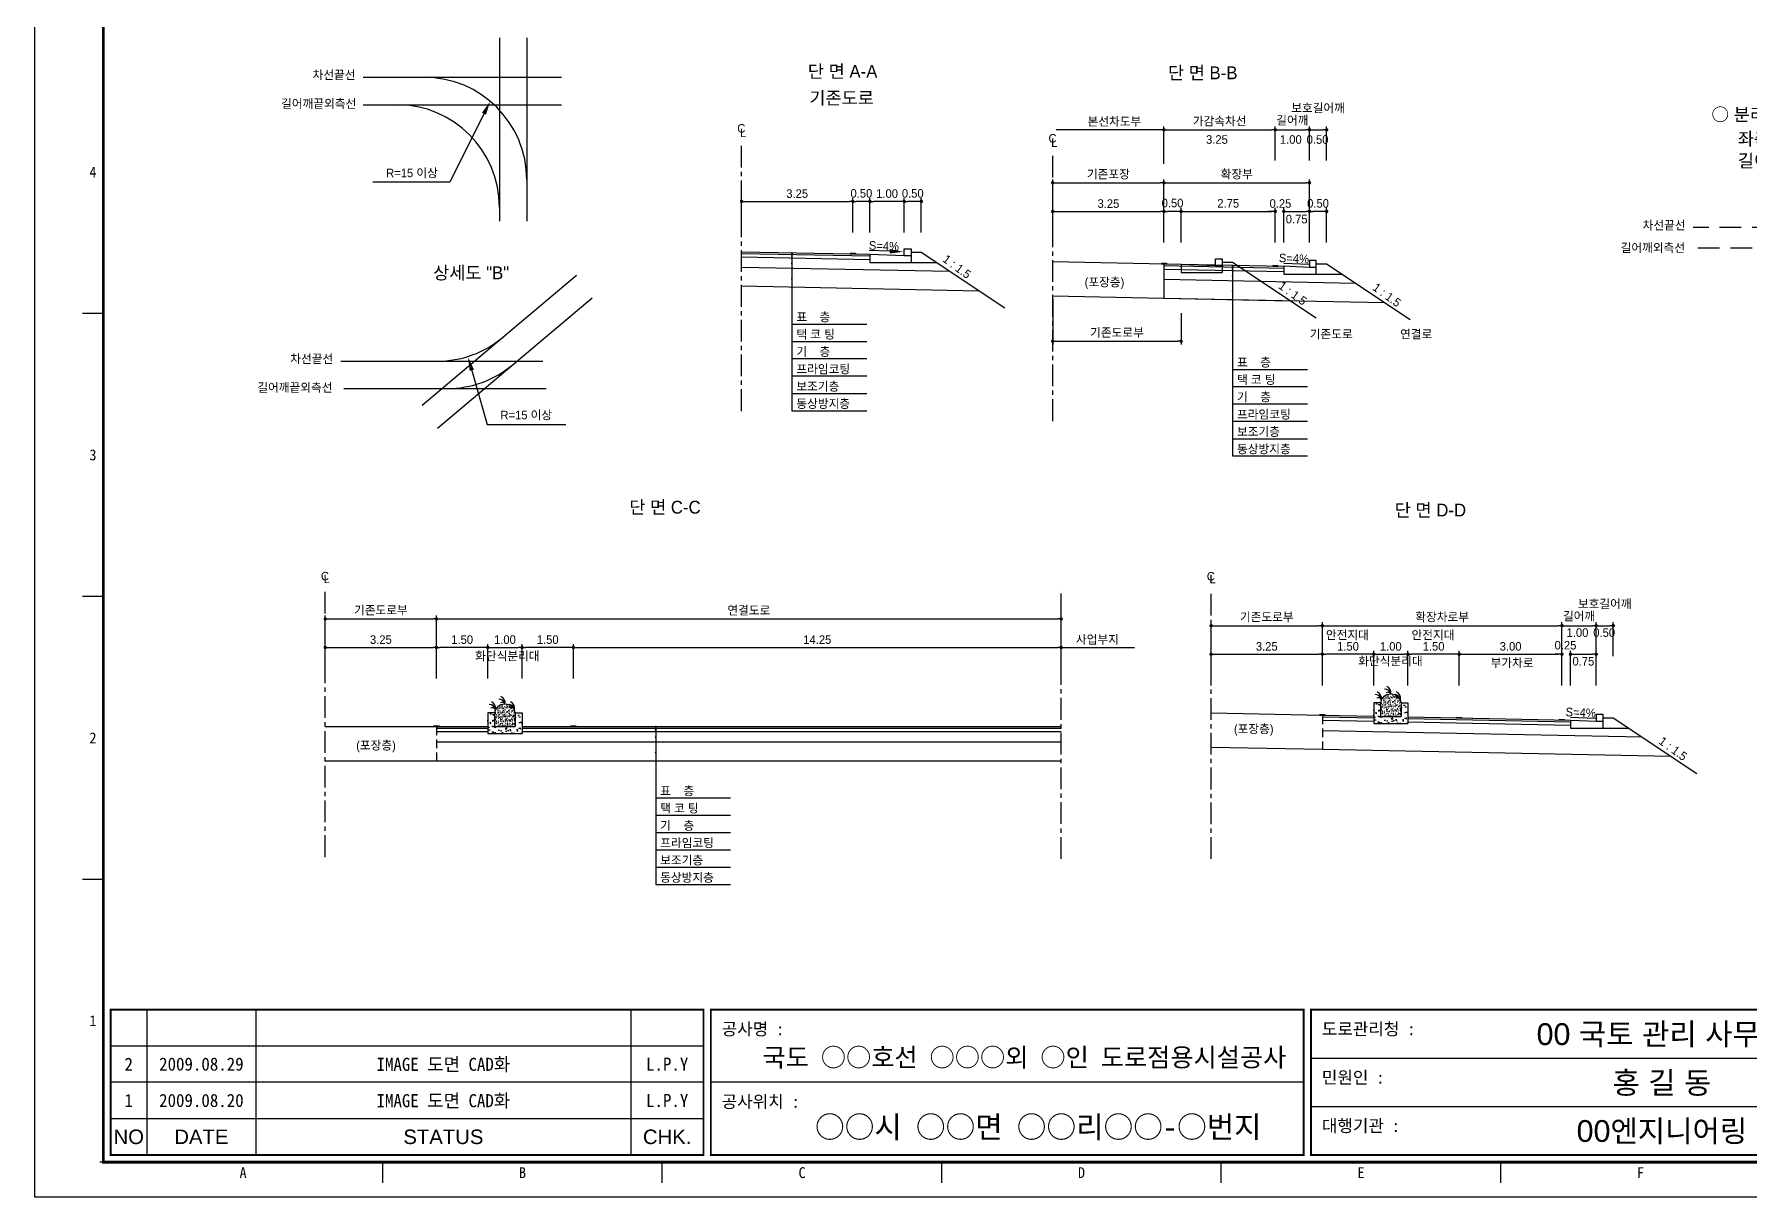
# Model space of a CAD drawing. Header units: millimetres. Extents: x 452 to 876, y -8 to 291.
# Drawn here: x 452.3 to 702.9, y -8.3 to 161.5 of the extents above; entities that cross this region are included whole.
import ezdxf
from ezdxf.enums import TextEntityAlignment as Align

# ---------------------------------------------------------------- set-up
doc = ezdxf.new("R2010")
doc.units = ezdxf.units.MM
doc.linetypes.add('CENTER', pattern=[50.8, 31.75, -6.35, 6.35, -6.35])
doc.linetypes.add('HIDDEN', pattern=[9.525, 6.35, -3.175])
for name, color, linetype in [('CC-GSTR-0004', 4, 'Continuous'), ('CZ-DIMT-0002', 7, 'Continuous'), ('CZ-EXST-0002', 1, 'Continuous'), ('CZ-LIN1-0007', 7, 'Continuous'), ('CZ-LIN2-0003', 3, 'Continuous'), ('CZ-LINE-0001', 7, 'Continuous'), ('CZ-TEXT-BOX0', 7, 'Continuous'), ('TITLE', 7, 'Continuous')]:
    doc.layers.add(name, color=color, linetype=linetype)
doc.styles.add('견고딕', font='arial.ttf')
doc.styles.add('돋움', font='')
doc.styles.add('돋음체', font='')
doc.styles.get('돋움').set_extended_font_data('Dotum')
doc.styles.get('돋음체').set_extended_font_data('DotumChe')

# ---------------------------------------------------------------- blocks, each defined once
blk = doc.blocks.new('_Dot')
at = {"color": 0, "linetype": 'ByBlock', "lineweight": -2}
blk.add_line((-0.5, 0), (-1, 0), dxfattribs=at)
at = {"color": 0, "linetype": 'ByBlock', "const_width": 0.5}
blk.add_lwpolyline([(-0.25, 0, 1), (0.25, 0, 1)], format="xyb", close=True, dxfattribs=at)

msp = doc.modelspace()

# ---------------------------------------------------------------- hatches: boundary and pattern name
at = {"layer": 'CZ-EXST-0002'}
h = msp.add_hatch(dxfattribs=at)
h.set_pattern_fill('AR-SAND', color=256, scale=0.01, style=0)
h.set_pattern_definition([(37.5, (-589.5582, 3543.2054), (-0.016000313, 0.489413237), [0, -0.38608, 0, -0.4318, 0, -0.41275]), (7.5, (-589.5582, 3543.2054), (0.44952328, 0.7168251), [0, -0.20828, 0, -0.34798, 0, -0.13335]), (327.5, (-589.8706, 3543.2054), (0.79099237, 0.001437185), [0, -0.127, 0, -0.4572, 0, -0.5969]), (317.5, (-589.8706, 3543.2054), (0.76355645, 0.22292932), [0, -0.0635, 0, -0.29972, 0, -0.3429])])
edge = h.paths.add_edge_path()
edge.add_ellipse((521.06, 62.36), major_axis=(-1.5, 0), ratio=0.829212, start_angle=180, end_angle=360)
edge.add_line((519.56, 62.36), (519.56, 60.36))
edge.add_line((519.56, 60.36), (522.56, 60.36))
edge.add_line((522.56, 60.36), (522.56, 62.36))
h = msp.add_hatch(dxfattribs=at)
h.set_pattern_fill('AR-CONC', color=256, scale=0.01, style=0)
h.set_pattern_definition([(50, (-460.1553, 3544.6686), (1.8218467, -0.15939086), [0.1905, -2.0955]), (355, (-460.1553, 3544.6686), (-0.3524283, 1.9105664), [0.1524, -1.6764]), (100.451, (-460.0035, 3544.6553), (1.469425, 1.7511669), [0.1619, -1.7809]), (46.1842, (-460.1553, 3545.1766), (2.7107904, -0.4204233), [0.28575, -3.14325]), (96.6356, (-459.9294, 3545.1416), (2.3740423, 2.4742556), [0.24285, -2.67135]), (351.184, (-460.1553, 3545.1766), (2.374046, 2.4742512), [0.2286, -2.5146]), (21, (-459.9013, 3545.0496), (1.5161488, -1.0226552), [0.1905, -2.0955]), (326, (-459.9013, 3545.0496), (0.6180203, 1.8418797), [0.1524, -1.6764]), (71.4514, (-459.775, 3544.9644), (2.1341649, 0.8192286), [0.1619, -1.7809]), (37.5, (-460.1553, 3544.6686), (0.03088603, 0.84555039), [0, -1.65608, 0, -1.7018, 0, -1.68275]), (7.5, (-460.1553, 3544.6686), (0.66819663, 1.00180575), [0, -0.97028, 0, -1.61798, 0, -0.64135]), (327.5, (-460.72174, 3544.6686), (1.35590595, -0.05728744), [0, -0.635, 0, -1.9812, 0, -2.6289]), (317.5, (-460.9757, 3544.6686), (1.4812918, 0.2542649), [0, -0.8255, 0, -1.31572, 0, -1.8669])])
h.paths.add_polyline_path([(652.96, 60.82), (652.96, 63.82), (651.96, 63.82), (651.96, 61.82), (648.96, 61.82), (648.96, 63.82), (647.96, 63.82), (647.96, 60.82)])
h = msp.add_hatch(dxfattribs=at)
h.set_pattern_fill('AR-SAND', color=256, scale=0.01, style=0)
h.set_pattern_definition([(37.5, (-460.15532, 3544.6686), (-0.016000313, 0.489413237), [0, -0.38608, 0, -0.4318, 0, -0.41275]), (7.5, (-460.1553, 3544.6686), (0.44952328, 0.7168251), [0, -0.20828, 0, -0.34798, 0, -0.13335]), (327.5, (-460.46774, 3544.6686), (0.79099237, 0.001437185), [0, -0.127, 0, -0.4572, 0, -0.5969]), (317.5, (-460.46774, 3544.6686), (0.76355645, 0.22292932), [0, -0.0635, 0, -0.29972, 0, -0.3429])])
edge = h.paths.add_edge_path()
edge.add_ellipse((650.46, 63.82), major_axis=(-1.5, 0), ratio=0.829212, start_angle=180, end_angle=360)
edge.add_line((648.96, 63.82), (648.96, 61.82))
edge.add_line((648.96, 61.82), (651.96, 61.82))
edge.add_line((651.96, 61.82), (651.96, 63.82))
h = msp.add_hatch(dxfattribs=at)
h.set_pattern_fill('AR-CONC', color=256, scale=0.01, style=0)
h.set_pattern_definition([(50, (-589.5582, 3543.2054), (1.8218467, -0.15939086), [0.1905, -2.0955]), (355, (-589.5582, 3543.2054), (-0.3524283, 1.9105664), [0.1524, -1.6764]), (100.451, (-589.4064, 3543.1921), (1.469425, 1.7511669), [0.1619, -1.7809]), (46.1842, (-589.5582, 3543.7134), (2.7107904, -0.4204233), [0.28575, -3.14325]), (96.6356, (-589.3323, 3543.6784), (2.3740423, 2.4742556), [0.24285, -2.67135]), (351.184, (-589.5582, 3543.7134), (2.374046, 2.4742512), [0.2286, -2.5146]), (21, (-589.3042, 3543.5864), (1.5161488, -1.0226552), [0.1905, -2.0955]), (326, (-589.3042, 3543.5864), (0.6180203, 1.8418797), [0.1524, -1.6764]), (71.4514, (-589.1778, 3543.5012), (2.1341649, 0.8192286), [0.1619, -1.7809]), (37.5, (-589.5582, 3543.2054), (0.03088603, 0.84555039), [0, -1.65608, 0, -1.7018, 0, -1.68275]), (7.5, (-589.5582, 3543.2054), (0.66819663, 1.00180575), [0, -0.97028, 0, -1.61798, 0, -0.64135]), (327.5, (-590.1246, 3543.2054), (1.35590595, -0.05728744), [0, -0.635, 0, -1.9812, 0, -2.6289]), (317.5, (-590.3786, 3543.2054), (1.4812918, 0.2542649), [0, -0.8255, 0, -1.31572, 0, -1.8669])])
h.paths.add_polyline_path([(523.56, 59.36), (523.56, 62.36), (522.56, 62.36), (522.56, 60.36), (519.56, 60.36), (519.56, 62.36), (518.56, 62.36), (518.56, 59.36)])
at = {"layer": 'CZ-LIN1-0007'}
for points in [[(572.25, 129.39), (572.25, 129.52), (571.5, 129.53), (571.5, 129.41)], [(617.71, 127.93), (617.71, 128.06), (616.96, 128.07), (616.96, 127.95)], [(633.96, 127.61), (633.96, 127.73), (633.21, 127.75), (633.21, 127.62)], [(511.44, 60.36), (511.44, 60.48), (510.69, 60.48), (510.69, 60.36)], [(531.44, 60.36), (531.44, 60.48), (530.69, 60.48), (530.69, 60.36)], [(640.84, 61.98), (640.84, 62.1), (640.09, 62.12), (640.09, 61.99)], [(675.84, 61.28), (675.84, 61.4), (675.09, 61.42), (675.09, 61.29)]]:
    msp.add_hatch(color=256, dxfattribs=at).paths.add_polyline_path(points)
at = {"layer": 'CZ-LIN2-0003'}
msp.add_hatch(color=256, dxfattribs=at).paths.add_polyline_path([(660.84, 61.58), (660.84, 61.7), (660.09, 61.72), (660.09, 61.59)])

# ---------------------------------------------------------------- linework, layer by layer
at = {"color": 0, "linetype": 'ByBlock', "lineweight": -2}
for p, q in [((617.08, 147.53), (616.83, 147.53)), ((602.56, 71.91), (602.81, 71.91))]:
    msp.add_line(p, q, dxfattribs=at)
at = {"color": 0, "linetype": 'ByBlock', "const_width": 0.25}
for points in [[(617.21, 147.53, 1), (617.46, 147.53, 1)], [(602.44, 71.91, 1), (602.19, 71.91, 1)]]:
    msp.add_lwpolyline(points, format="xyb", close=True, dxfattribs=at)
at = {"layer": 'CC-GSTR-0004'}
for p, q in [((574.38, 129.35), (574.38, 128.15)), ((574.38, 129.35), (579.38, 129.15)), ((574.38, 128.15), (580.38, 128.15)), ((579.38, 129.15), (579.38, 130.15)), ((579.38, 130.15), (580.38, 130.15)), ((579.38, 129.15), (580.38, 129.15)), ((580.38, 130.15), (580.38, 128.15))]:
    msp.add_line(p, q, dxfattribs=at)
for points in [[(639.58, 127.44), (638.58, 127.44), (634.83, 127.59), (634.83, 126.44), (639.58, 126.44), (639.58, 128.44), (638.58, 128.44), (638.58, 127.44)], [(681.46, 61.11), (680.46, 61.11), (676.71, 61.26), (676.71, 60.11), (681.46, 60.11), (681.46, 62.11), (680.46, 62.11), (680.46, 61.11)]]:
    msp.add_lwpolyline(points, dxfattribs=at)
at = {"layer": 'CZ-EXST-0002'}
for p, q in [((520.27, 160.95), (520.27, 134.17)), ((524.25, 160.95), (524.25, 134.17)), ((500.37, 155.21), (529.32, 155.21)), ((500.37, 151.2), (529.32, 151.2)), ((601.08, 128.27), (619.83, 127.89)), ((619.83, 127.89), (619.83, 126.69)), ((619.83, 127.89), (624.83, 127.69)), ((624.83, 127.69), (624.83, 128.69)), ((624.83, 128.69), (625.83, 128.69)), ((625.83, 128.69), (625.83, 126.69)), ((625.83, 128.19), (627.33, 128.19)), ((627.33, 128.19), (639.54, 120.06)), ((508.98, 107.31), (531.53, 126.29)), ((619.83, 126.69), (625.83, 126.69)), ((624.83, 127.69), (625.83, 127.69)), ((511.19, 103.94), (533.79, 122.97)), ((601.08, 123.27), (635.76, 122.57)), ((497.11, 113.73), (526.59, 113.73)), ((497.52, 109.73), (527.07, 109.73)), ((494.81, 60.36), (511.06, 60.36)), ((640.46, 61.99), (624.21, 62.31)), ((494.81, 55.36), (511.06, 55.36)), ((640.46, 56.99), (624.21, 57.31))]:
    msp.add_line(p, q, dxfattribs=at)
at = {"layer": 'CZ-LIN1-0007'}
for p, q in [((571.5, 129.53), (572.25, 129.52)), ((571.5, 129.41), (572.25, 129.39)), ((572.25, 129.52), (572.25, 129.39)), ((616.96, 128.07), (617.71, 128.06)), ((616.96, 127.95), (617.71, 127.93)), ((617.71, 128.06), (617.71, 127.93)), ((633.21, 127.75), (633.96, 127.73)), ((633.21, 127.62), (633.96, 127.61)), ((633.96, 127.73), (633.96, 127.61)), ((510.69, 60.48), (511.44, 60.48)), ((510.69, 60.36), (510.69, 60.48)), ((511.44, 60.36), (510.69, 60.36)), ((511.44, 60.48), (511.44, 60.36)), ((530.69, 60.36), (530.69, 60.48)), ((530.69, 60.48), (531.44, 60.48)), ((531.44, 60.36), (530.69, 60.36)), ((531.44, 60.48), (531.44, 60.36)), ((640.09, 62.12), (640.84, 62.1)), ((640.09, 61.99), (640.09, 62.12)), ((640.84, 61.98), (640.09, 61.99)), ((640.84, 62.1), (640.84, 61.98)), ((675.09, 61.42), (675.84, 61.4)), ((675.09, 61.29), (675.09, 61.42)), ((675.84, 61.28), (675.09, 61.29)), ((675.84, 61.4), (675.84, 61.28))]:
    msp.add_line(p, q, dxfattribs=at)
at = {"layer": 'CZ-LIN2-0003'}
for p, q in [((555.63, 129.72), (574.38, 129.35)), ((555.63, 129.47), (574.38, 129.1)), ((555.63, 128.97), (574.38, 128.6)), ((580.38, 129.65), (581.88, 129.65)), ((580.38, 128.15), (584.13, 128.15)), ((581.88, 129.65), (594.08, 121.51)), ((617.33, 127.94), (634.83, 127.59)), ((617.33, 127.94), (617.33, 122.94)), ((639.58, 127.94), (641.08, 127.94)), ((641.08, 127.94), (653.29, 119.81)), ((555.63, 127.47), (586.05, 126.86)), ((617.33, 127.69), (634.83, 127.34)), ((617.33, 127.19), (634.83, 126.84)), ((617.33, 125.69), (645.3, 125.13)), ((639.58, 126.44), (643.33, 126.44)), ((555.63, 124.72), (590.3, 124.03)), ((617.33, 122.94), (649.55, 122.3)), ((647.96, 63.82), (647.96, 60.82)), ((648.96, 63.82), (647.96, 63.82)), ((648.96, 63.82), (648.96, 61.82)), ((651.96, 63.82), (651.96, 61.82)), ((651.96, 63.82), (652.96, 63.82)), ((652.96, 63.82), (652.96, 60.82)), ((511.06, 60.36), (518.56, 60.36)), ((518.56, 62.36), (518.56, 59.36)), ((519.56, 62.36), (518.56, 62.36)), ((519.56, 62.36), (519.56, 60.36)), ((519.56, 60.36), (522.56, 60.36)), ((522.56, 62.36), (523.56, 62.36)), ((522.56, 62.36), (522.56, 60.36)), ((523.56, 62.36), (523.56, 59.36)), ((523.56, 60.36), (602.31, 60.36)), ((647.96, 61.84), (640.46, 61.99)), ((647.96, 61.59), (640.46, 61.74)), ((647.96, 61.09), (640.46, 61.24)), ((647.96, 60.82), (652.96, 60.82)), ((648.96, 61.82), (651.96, 61.82)), ((676.71, 61.26), (652.96, 61.74)), ((676.71, 61.01), (652.96, 61.49)), ((676.71, 60.51), (652.96, 60.99)), ((660.09, 61.59), (660.09, 61.72)), ((660.09, 61.72), (660.84, 61.7)), ((660.84, 61.58), (660.09, 61.59)), ((660.84, 61.7), (660.84, 61.58)), ((681.46, 61.61), (682.96, 61.61)), ((682.96, 61.61), (695.17, 53.48)), ((511.06, 60.11), (518.56, 60.11)), ((511.06, 59.61), (518.56, 59.61)), ((511.06, 58.11), (602.31, 58.11)), ((518.56, 59.36), (523.56, 59.36)), ((523.56, 60.11), (602.31, 60.11)), ((523.56, 59.61), (602.31, 59.61)), ((687.18, 58.8), (640.46, 59.74)), ((681.46, 60.11), (685.21, 60.11)), ((511.06, 55.36), (602.31, 55.36)), ((691.43, 55.97), (640.46, 56.99))]:
    msp.add_line(p, q, dxfattribs=at)
for centre, radius, start, end in [((509.25, 140.21), 15, 0, 90), ((505.27, 136.2), 15, 0, 90), ((511.14, 128.73), 15, 270, 310.097), ((512.6, 124.73), 15, 270, 310.097), ((648.09, 64.5), 1, 347.1802, 67.3267), ((649.59, 64.95), 0.88, 7.8639, 92.7752), ((650.05, 64.92), 0.44, 19.771, 124.0366), ((649.48, 65.29), 1, 347.1802, 67.3267), ((650.88, 64.5), 1, 347.1802, 67.3267), ((518.79, 62.7), 0.88, 7.8639, 92.7752), ((519.25, 62.67), 0.44, 19.771, 124.0366), ((518.69, 63.04), 1, 347.1802, 67.3267), ((520.19, 63.48), 0.88, 7.8639, 92.7752), ((520.65, 63.45), 0.44, 19.771, 124.0366), ((520.08, 63.83), 1, 347.1802, 67.3267), ((521.58, 62.7), 0.88, 7.8639, 92.7752), ((522.04, 62.67), 0.44, 19.771, 124.0366), ((521.47, 63.04), 1, 347.1802, 67.3267), ((648.2, 64.16), 0.88, 7.8639, 92.7752), ((648.66, 64.13), 0.44, 19.771, 124.0366), ((650.98, 64.16), 0.88, 7.8639, 92.7752), ((651.44, 64.13), 0.44, 19.771, 124.0366)]:
    msp.add_arc(centre, radius, start, end, dxfattribs=at)
for centre in [(521.06, 62.36), (650.46, 63.82)]:
    msp.add_ellipse(centre, major_axis=(-1.5, 0), ratio=0.829212, start_param=3.141593, end_param=6.283185, dxfattribs=at)
at = {"layer": 'CZ-LINE-0001'}
for p, q in [((617.33, 142.56), (617.33, 148.03)), ((617.33, 143.06), (617.33, 148.03)), ((633.58, 143.06), (633.58, 148.03)), ((633.58, 143.06), (633.58, 148.03)), ((638.58, 143.06), (638.58, 148.03)), ((638.58, 143.06), (638.58, 148.03)), ((641.08, 143.06), (641.08, 148.03)), ((617.33, 147.53), (601.58, 147.53)), ((617.83, 147.53), (633.08, 147.53)), ((634.08, 147.53), (638.08, 147.53)), ((639.08, 147.53), (640.58, 147.53)), ((601.08, 136.11), (601.08, 140.29)), ((601.58, 139.79), (616.83, 139.79)), ((617.33, 136.11), (617.33, 140.29)), ((617.33, 136.11), (617.33, 140.29)), ((617.83, 139.79), (638.08, 139.79)), ((638.58, 136.11), (638.58, 140.29)), ((555.63, 132.52), (555.63, 137.57)), ((556.13, 137.07), (571.38, 137.07)), ((571.88, 132.52), (571.88, 137.57)), ((571.88, 132.52), (571.88, 137.57)), ((573.88, 137.07), (572.38, 137.07)), ((574.38, 132.52), (574.38, 137.57)), ((574.38, 132.52), (574.38, 137.57)), ((578.88, 137.07), (574.88, 137.07)), ((579.38, 132.52), (579.38, 137.57)), ((579.38, 134.96), (579.38, 137.57)), ((581.38, 137.07), (579.88, 137.07)), ((581.88, 132.52), (581.88, 137.57)), ((601.08, 131.06), (601.08, 136.11)), ((601.58, 135.61), (616.83, 135.61)), ((617.33, 131.06), (617.33, 136.11)), ((617.33, 131.06), (617.33, 136.11)), ((619.33, 135.61), (617.83, 135.61)), ((619.83, 131.06), (619.83, 136.11)), ((619.83, 131.06), (619.83, 136.11)), ((620.33, 135.61), (633.08, 135.61)), ((633.08, 135.61), (632.58, 135.61)), ((633.58, 131.06), (633.58, 136.11)), ((633.58, 131.06), (633.58, 136.11)), ((634.83, 131.06), (634.83, 136.11)), ((634.83, 131.06), (634.83, 136.11)), ((635.33, 135.61), (635.83, 135.61)), ((635.33, 135.61), (638.08, 135.61)), ((638.58, 133.5), (638.58, 136.11)), ((638.58, 131.06), (638.58, 136.11)), ((640.58, 135.61), (639.08, 135.61)), ((641.08, 131.06), (641.08, 136.11)), ((562.98, 129.59), (562.98, 106.5)), ((627.35, 127.75), (627.35, 99.88)), ((601.08, 122.77), (601.08, 116.15)), ((619.83, 120.76), (619.83, 116.15)), ((562.98, 119.16), (573.92, 119.16)), ((562.98, 116.63), (573.92, 116.63)), ((601.58, 116.65), (619.33, 116.65)), ((562.98, 114.1), (573.92, 114.1)), ((562.98, 111.57), (573.92, 111.57)), ((627.35, 112.54), (638.28, 112.54)), ((562.98, 109.03), (573.92, 109.03)), ((627.35, 110.01), (638.28, 110.01)), ((562.98, 106.5), (573.92, 106.5)), ((627.35, 107.48), (638.28, 107.48)), ((627.35, 104.95), (638.28, 104.95)), ((627.35, 102.41), (638.28, 102.41)), ((627.35, 99.88), (638.28, 99.88)), ((494.81, 72.41), (494.81, 76.58)), ((495.31, 76.08), (510.56, 76.08)), ((511.06, 72.41), (511.06, 76.58)), ((511.06, 72.41), (511.06, 76.58)), ((511.56, 76.08), (601.81, 76.08)), ((602.31, 72.41), (602.31, 76.58)), ((624.21, 71.42), (624.21, 75.59)), ((640.46, 71.42), (640.46, 75.59)), ((640.46, 71.42), (640.46, 75.59)), ((675.46, 71.42), (675.46, 75.59)), ((675.46, 70.62), (675.46, 75.59)), ((680.46, 70.62), (680.46, 75.59)), ((680.46, 70.62), (680.46, 75.59)), ((682.96, 70.62), (682.96, 75.59)), ((624.71, 75.09), (639.96, 75.09)), ((640.96, 75.09), (674.96, 75.09)), ((675.96, 75.09), (679.96, 75.09)), ((680.96, 75.09), (682.46, 75.09)), ((494.81, 67.36), (494.81, 72.41)), ((495.31, 71.91), (510.56, 71.91)), ((511.06, 67.36), (511.06, 72.41)), ((511.06, 67.36), (511.06, 72.41)), ((518.06, 71.91), (511.56, 71.91)), ((518.56, 67.36), (518.56, 72.41)), ((518.56, 67.36), (518.56, 72.41)), ((519.06, 71.91), (523.06, 71.91)), ((523.56, 67.36), (523.56, 72.41)), ((523.56, 67.36), (523.56, 72.41)), ((530.56, 71.91), (524.06, 71.91)), ((531.06, 67.36), (531.06, 72.41)), ((531.06, 67.36), (531.06, 72.41)), ((531.56, 71.91), (601.81, 71.91)), ((602.31, 67.36), (602.31, 72.41)), ((602.31, 67.36), (602.31, 72.41)), ((602.81, 71.91), (613.03, 71.91)), ((624.21, 66.37), (624.21, 71.42)), ((624.71, 70.92), (639.96, 70.92)), ((640.46, 66.37), (640.46, 71.42)), ((640.46, 66.37), (640.46, 71.42)), ((647.46, 70.92), (640.96, 70.92)), ((647.96, 66.37), (647.96, 71.42)), ((647.96, 66.37), (647.96, 71.42)), ((648.46, 70.92), (652.46, 70.92)), ((652.96, 66.37), (652.96, 71.42)), ((652.96, 66.37), (652.96, 71.42)), ((659.97, 70.92), (653.46, 70.92)), ((660.46, 66.37), (660.46, 71.42)), ((660.47, 66.37), (660.47, 71.42)), ((660.96, 70.92), (674.96, 70.92)), ((674.96, 70.92), (674.46, 70.92)), ((675.46, 66.37), (675.46, 71.42)), ((675.46, 66.37), (675.46, 71.42)), ((676.71, 66.37), (676.71, 71.42)), ((676.71, 66.37), (676.71, 71.42)), ((677.21, 70.92), (677.71, 70.92)), ((677.21, 70.92), (679.96, 70.92)), ((680.46, 66.37), (680.46, 71.42)), ((543.09, 60.36), (543.09, 37.28)), ((543.09, 49.93), (554.02, 49.93)), ((543.09, 47.4), (554.02, 47.4)), ((543.09, 44.87), (554.02, 44.87)), ((543.09, 42.34), (554.02, 42.34)), ((543.09, 39.81), (554.02, 39.81)), ((543.09, 37.28), (554.02, 37.28))]:
    msp.add_line(p, q, dxfattribs=at)
at = {"layer": 'CZ-LINE-0001', "linetype": 'CENTER', "ltscale": 0.1}
for p, q in [((555.63, 106.45), (555.63, 145.83)), ((601.08, 104.99), (601.08, 144.37)), ((494.81, 41.29), (494.81, 80.67)), ((602.31, 41.04), (602.31, 80.42)), ((624.21, 41.02), (624.21, 80.4))]:
    msp.add_line(p, q, dxfattribs=at)
at = {"layer": 'CZ-LINE-0001', "linetype": 'HIDDEN', "ltscale": 0.5}
for p, q in [((711.18, 133.25), (694.65, 133.25)), ((731.82, 130.25), (694.65, 130.25))]:
    msp.add_line(p, q, dxfattribs=at)
at = {"layer": 'CZ-LINE-0001', "linetype": 'HIDDEN', "ltscale": 0.2}
for p, q in [((511.06, 60.36), (511.06, 55.36)), ((640.46, 61.99), (640.46, 56.99))]:
    msp.add_line(p, q, dxfattribs=at)
at = {"layer": 'CZ-LINE-0001'}
for points in [[(518, 149.89), (513, 139.87), (501.76, 139.87)], [(577.25, 129.79), (574.25, 129.91)], [(638.48, 127.85), (634.84, 128)], [(516.23, 112.39), (518.46, 104.5), (529.96, 104.5)], [(680.36, 61.52), (676.71, 61.67)]]:
    msp.add_lwpolyline(points, dxfattribs=at)
at = {"layer": 'CZ-LINE-0001', "linetype": 'ByBlock'}
for centre, start, end in [((562.97, 128.84), 0, 180), ((562.97, 128.84), 0, 180), ((562.97, 128.84), 180, 0), ((562.97, 128.84), 180, 0), ((562.97, 128.04), 0, 180), ((562.97, 128.04), 0, 180), ((562.97, 128.04), 180, 0), ((562.97, 128.04), 180, 0), ((562.98, 129.53), 0, 180), ((562.98, 129.53), 0, 180), ((562.98, 129.53), 180, 0), ((562.98, 129.53), 180, 0), ((562.98, 129.32), 0, 180), ((562.98, 129.32), 0, 180), ((562.98, 129.32), 180, 0), ((562.98, 129.32), 180, 0), ((562.98, 129.09), 0, 180), ((562.98, 129.09), 0, 180), ((562.98, 129.09), 180, 0), ((562.98, 129.09), 180, 0), ((562.97, 125.8), 0, 180), ((562.97, 125.8), 0, 180), ((562.97, 125.8), 180, 0), ((562.97, 125.8), 180, 0), ((627.35, 127.68), 0, 180), ((627.35, 127.68), 0, 180), ((627.35, 127.68), 180, 0), ((627.35, 127.68), 180, 0), ((627.35, 127.48), 0, 180), ((627.35, 127.48), 0, 180), ((627.35, 127.48), 180, 0), ((627.35, 127.48), 180, 0), ((627.35, 127.25), 0, 180), ((627.35, 127.25), 0, 180), ((627.35, 127.25), 180, 0), ((627.35, 127.25), 180, 0), ((627.34, 127), 0, 180), ((627.34, 127), 0, 180), ((627.34, 127), 180, 0), ((627.34, 127), 180, 0), ((627.34, 126.2), 0, 180), ((627.34, 126.2), 0, 180), ((627.34, 126.2), 180, 0), ((627.34, 126.2), 180, 0), ((627.34, 123.96), 0, 180), ((627.34, 123.96), 0, 180), ((627.34, 123.96), 180, 0), ((627.34, 123.96), 180, 0), ((543.09, 60.3), 0, 180), ((543.09, 60.3), 0, 180), ((543.09, 60.3), 180, 0), ((543.09, 60.3), 180, 0), ((543.09, 60.1), 0, 180), ((543.09, 60.1), 0, 180), ((543.09, 60.1), 180, 0), ((543.09, 60.1), 180, 0), ((543.09, 59.86), 0, 180), ((543.09, 59.86), 0, 180), ((543.09, 59.86), 180, 0), ((543.09, 59.86), 180, 0), ((543.08, 59.61), 0, 180), ((543.08, 59.61), 0, 180), ((543.08, 59.61), 180, 0), ((543.08, 59.61), 180, 0), ((543.08, 58.81), 0, 180), ((543.08, 58.81), 0, 180), ((543.08, 58.81), 180, 0), ((543.08, 58.81), 180, 0), ((543.08, 56.58), 0, 180), ((543.08, 56.58), 0, 180), ((543.08, 56.58), 180, 0), ((543.08, 56.58), 180, 0)]:
    msp.add_arc(centre, 0.0625, start, end, dxfattribs=at)
at = {"layer": 'CZ-LINE-0001'}
for points in [[(517.7, 150.04), (518.9, 151.68), (518.3, 149.74)], [(577.26, 130.12), (579.25, 129.71), (577.24, 129.46)], [(515.91, 112.29), (515.68, 114.31), (516.55, 112.48)]]:
    msp.add_solid(points, dxfattribs=at)
at = {"layer": 'TITLE', "color": 7, "linetype": 'Continuous'}
for p, q in [((462.4, 120.69), (459.37, 120.69)), ((462.4, 79.36), (459.37, 79.36)), ((462.4, 38.03), (459.37, 38.03)), ((503.22, -6.32), (503.22, -3.29)), ((544.04, -6.32), (544.04, -3.29)), ((584.87, -6.32), (584.87, -3.29)), ((625.69, -6.32), (625.69, -3.29)), ((666.52, -6.32), (666.52, -3.29))]:
    msp.add_line(p, q, dxfattribs=at)
at = {"layer": 'TITLE', "ltscale": 150}
for p, q in [((468.76, 18.99), (468.76, -2.23)), ((484.68, 18.99), (484.68, -2.23)), ((539.46, 18.99), (539.46, -2.23)), ((550.07, 13.68), (463.46, 13.68)), ((638.8, 11.91), (725.41, 11.91)), ((550.07, 8.38), (463.46, 8.38)), ((637.74, 8.38), (551.13, 8.38)), ((550.07, 3.07), (463.46, 3.07)), ((638.8, 4.84), (725.41, 4.84))]:
    msp.add_line(p, q, dxfattribs=at)
at = {"layer": 'TITLE'}
msp.add_line((870.75, -3.29), (461.89, -3.29), dxfattribs=at)
msp.add_lwpolyline([(452.32, -8.33), (875.68, -8.33), (875.68, 291.05), (452.32, 291.05)], close=True, dxfattribs=at)
at = {"layer": 'TITLE', "linetype": 'Continuous', "const_width": 0.403}
msp.add_lwpolyline([(462.4, -3.29), (462.4, 286.01), (870.64, 286.01), (870.64, -3.29)], close=True, dxfattribs=at)
at = {"layer": 'TITLE', "ltscale": 150, "const_width": 0.265}
for points in [[(463.46, 18.99), (550.07, 18.99), (550.07, -2.23), (463.46, -2.23)], [(551.13, 18.99), (637.74, 18.99), (637.74, -2.23), (551.13, -2.23)], [(725.41, -2.23), (638.8, -2.23), (638.8, 18.99), (725.41, 18.99)]]:
    msp.add_lwpolyline(points, close=True, dxfattribs=at)

# ---------------------------------------------------------------- block references
at = {"layer": 'CZ-LINE-0001', "xscale": 0.5, "yscale": 0.5, "zscale": 0.5, "rotation": 180}
for p in [(617.33, 147.53), (633.58, 147.53), (638.58, 147.53), (601.08, 139.79), (617.33, 139.79), (555.63, 137.07), (571.88, 137.07), (574.38, 137.07), (579.38, 137.07), (601.08, 135.61), (617.33, 135.61), (619.83, 135.61), (634.83, 135.61), (634.83, 135.61), (638.58, 135.61), (601.08, 116.65), (494.81, 76.08), (511.06, 76.08), (624.21, 75.09), (640.46, 75.09), (675.46, 75.09), (680.46, 75.09), (494.81, 71.91), (511.06, 71.91), (518.56, 71.91), (523.56, 71.91), (531.06, 71.91), (624.21, 70.92), (640.46, 70.92), (647.96, 70.92), (652.96, 70.92), (660.46, 70.92), (676.71, 70.92), (676.71, 70.92)]:
    msp.add_blockref('_Dot', p, dxfattribs=at)
at = {"layer": 'CZ-LINE-0001', "xscale": 0.5, "yscale": 0.5, "zscale": 0.5}
for p in [(633.58, 147.53), (638.58, 147.53), (641.08, 147.53), (617.33, 139.79), (638.58, 139.79), (571.88, 137.07), (574.38, 137.07), (579.38, 137.07), (581.88, 137.07), (617.33, 135.61), (619.83, 135.61), (633.58, 135.61), (633.58, 135.61), (638.58, 135.61), (641.08, 135.61), (619.83, 116.65), (511.06, 76.08), (602.31, 76.08), (640.46, 75.09), (675.46, 75.09), (680.46, 75.09), (682.96, 75.09), (511.06, 71.91), (518.56, 71.91), (523.56, 71.91), (531.06, 71.91), (602.31, 71.91), (640.46, 70.92), (647.96, 70.92), (652.96, 70.92), (660.47, 70.92), (675.46, 70.92), (675.46, 70.92), (680.46, 70.92)]:
    msp.add_blockref('_Dot', p, dxfattribs=at)

# ---------------------------------------------------------------- texts
at = {"layer": 'CZ-DIMT-0002', "style": '돋움'}
for s, p in [('차선끝선', (496.1, 155.55)), ('길어깨끝외측선', (493.86, 151.35)), ('C', (555.59, 147.75)), ('L', (555.85, 147.09)), ('C', (601.05, 146.29)), ('L', (601.31, 145.64)), ('R=15 이상', (507.48, 141.23)), ('차선끝선', (690.38, 133.58)), ('차선끝선', (492.84, 114.07)), ('길어깨끝외측선', (490.38, 109.88)), ('R=15 이상', (524.18, 105.86)), ('C', (494.77, 82.33)), ('C', (624.17, 82.31)), ('L', (495.03, 81.93)), ('L', (624.44, 81.92))]:
    msp.add_text(s, height=1.25, dxfattribs=at).set_placement(p, align=Align.MIDDLE_CENTER)
for s, p in [('○ 분리대 설치길이는 접속되는 도로의 길어깨외측선과 변속차로의', (697.3, 149.77)), ('좌측선에서 0.5m만큼 평행 이동한 선이 교차하는 지점까지의', (701.15, 146.22)), ('길이중 R=0.5로 마감되는 부분까지로 한다.', (701.15, 143.02))]:
    msp.add_text(s, height=1.875, dxfattribs=at).set_placement(p, align=Align.MIDDLE_LEFT)
for s, p in [('3.25', (623.47, 145.49)), ('1.00', (634.26, 145.49)), ('0.50', (638.17, 145.49)), ('길어깨외측선', (684.03, 129.67)), ('(포장층)', (605.74, 124.65)), ('표    층', (563.63, 119.55)), ('택 코 팅', (563.63, 117.02)), ('기존도로', (638.63, 117.05)), ('연결로', (651.82, 117.05)), ('기    층', (563.63, 114.49)), ('프라임코팅', (563.63, 111.95)), ('표    층', (628, 112.93)), ('보조기층', (563.63, 109.42)), ('택 코 팅', (628, 110.4)), ('동상방지층', (563.63, 106.89)), ('기    층', (628, 107.87)), ('프라임코팅', (628, 105.33)), ('보조기층', (628, 102.8)), ('동상방지층', (628, 100.27)), ('사업부지', (604.47, 72.44)), ('안전지대', (640.98, 73.11)), ('안전지대', (653.48, 73.11)), ('1.00', (676.14, 73.46)), ('0.50', (680.04, 73.46)), ('화단식분리대', (516.71, 70.03)), ('화단식분리대', (645.7, 69.28)), ('부가차로', (665.04, 69.04)), ('(포장층)', (627.54, 59.38)), ('(포장층)', (499.33, 56.98)), ('표    층', (543.74, 50.32)), ('택 코 팅', (543.74, 47.79)), ('기    층', (543.74, 45.26)), ('프라임코팅', (543.74, 42.73)), ('보조기층', (543.74, 40.2)), ('동상방지층', (543.74, 37.67))]:
    msp.add_text(s, height=1.25, dxfattribs=at).set_placement(p)
for s, rotation, p in [('S=4%', 357.7094, (576.42, 130.57)), ('1 : 1.5', 323.8881, (587.09, 127.54)), ('S=4%', 357.7094, (636.32, 128.74)), ('1 : 1.5', 323.8881, (636.14, 123.65)), ('1 : 1.5', 323.8881, (649.89, 123.4)), ('S=4%', 357.7094, (678.2, 62.41)), ('1 : 1.5', 323.8881, (691.69, 57.12))]:
    msp.add_text(s, height=1.25, rotation=rotation, dxfattribs=at).set_placement(p, align=Align.MIDDLE_CENTER)
at = {"layer": 'CZ-DIMT-0002', "insert": (610.09, 148.68), "char_height": 1.25, "attachment_point": 5, "style": '돋움'}
msp.add_mtext('본선차도부', dxfattribs=at)
at = {"layer": 'CZ-LINE-0001', "char_height": 1.25, "attachment_point": 5, "style": '돋움'}
for s, insert in [('\\A1;보호길어깨', (639.83, 150.65)), ('\\A1;가감속차선', (625.46, 148.73)), ('\\A1;길어깨', (636.08, 148.85)), ('\\A1;기존포장', (609.21, 140.98)), ('\\A1;확장부', (627.96, 140.98)), ('\\A1;3.25', (563.75, 138.21)), ('\\A1;0.50', (573.13, 138.24)), ('\\A1;1.00', (576.88, 138.21)), ('\\A1;0.50', (580.63, 138.24)), ('\\A1;3.25', (609.21, 136.75)), ('\\A1;0.50', (618.58, 136.83)), ('\\A1;2.75', (626.71, 136.79)), ('\\A1;0.25', (634.34, 136.76)), ('\\A1;0.50', (639.83, 136.78)), ('\\A1;0.75', (636.71, 134.48)), ('\\A1;기존도로부', (610.46, 117.84)), ('\\A1;기존도로부', (502.94, 77.28)), ('\\A1;연결도로', (556.69, 77.27)), ('\\A1;보호길어깨', (681.71, 78.21)), ('\\A1;기존도로부', (632.34, 76.29)), ('\\A1;확장차로{\\fGulimChe|b0|i0|c129|p32;부}', (657.96, 76.29)), ('\\A1;길어깨', (677.96, 76.41)), ('\\A1;3.25', (502.94, 73.05)), ('\\A1;1.50', (514.81, 73.05)), ('\\A1;1.00', (521.06, 73.05)), ('\\A1;1.50', (527.31, 73.05)), ('\\A1;14.25', (566.69, 73.05)), ('\\A1;3.25', (632.34, 72.06)), ('\\A1;1.50', (644.21, 72.06)), ('\\A1;1.00', (650.46, 72.06)), ('\\A1;1.50', (656.71, 72.06)), ('\\A1;3.00', (667.96, 72.06)), ('\\A1;0.25', (675.98, 72.23)), ('\\A1;0.75', (678.59, 69.88))]:
    msp.add_mtext(s, dxfattribs=dict(at, insert=insert))
at = {"layer": 'CZ-TEXT-BOX0', "style": '돋움'}
for s, p in [('단 면 A-A', (570.39, 156.07)), ('단 면 B-B', (622.99, 155.86)), ('기존도로', (570.24, 152.18)), ('상세도 "B"', (516.13, 126.64)), ('단 면 C-C', (544.44, 92.4)), ('단 면 D-D', (656.24, 91.98))]:
    msp.add_text(s, height=1.875, dxfattribs=at).set_placement(p, align=Align.MIDDLE_CENTER)
at = {"layer": 'TITLE', "color": 3, "linetype": 'Continuous', "style": '돋음체'}
for s, p in [('4', (460.88, 141.36)), ('3', (460.88, 100.03)), ('2', (460.88, 58.7)), ('1', (460.88, 17.38)), ('A', (482.81, -4.81)), ('B', (523.63, -4.81)), ('C', (564.46, -4.81)), ('D', (605.28, -4.81)), ('E', (646.11, -4.81)), ('F', (686.93, -4.81))]:
    msp.add_text(s, height=1.59, dxfattribs=at).set_placement(p, align=Align.MIDDLE)
at = {"layer": 'TITLE', "style": '돋음체'}
for s, p in [('공사명 : ', (552.72, 15.27)), ('도로관리청 :', (640.39, 15.27)), ('민원인 :', (640.39, 8.2)), ('공사위치 :', (552.72, 4.66)), ('대행기관 :', (640.39, 1.13))]:
    msp.add_text(s, height=1.804, dxfattribs=at).set_placement(p)
at = {"layer": 'TITLE', "color": 7, "linetype": 'Continuous'}
for s, height, style, p in [('00 국토 관리 사무소', 3.1832, '견고딕', (690.06, 15.45)), ('국도 ○○호선 ○○○외 ○인 도로점용시설공사', 2.7, '돋음체', (596.94, 12.06)), ('홍 길 동', 3.183, '견고딕', (690.06, 8.38)), ('○○시 ○○면 ○○리○○-○번지', 3.1832, '돋음체', (598.96, 1.9)), ('00엔지니어링', 3.183, '견고딕', (690.06, 1.3))]:
    msp.add_text(s, height=height, dxfattribs=dict(at, style=style)).set_placement(p, align=Align.MIDDLE)
at = {"layer": 'TITLE', "color": 1, "linetype": 'Continuous', "style": '돋음체'}
msp.add_text('2', height=1.91, dxfattribs=at).set_placement((466.11, 11.03), align=Align.MIDDLE)
at = {"layer": 'TITLE', "linetype": 'Continuous'}
for s, height, style, p in [('2009.08.29', 1.91, '돋음체', (476.72, 11.03)), ('L.P.Y', 1.91, '돋음체', (544.76, 11.03)), ('1', 1.91, '돋음체', (466.11, 5.72)), ('2009.08.20', 1.91, '돋음체', (476.72, 5.72)), ('L.P.Y', 1.91, '돋음체', (544.76, 5.72)), ('NO', 2.122, '견고딕', (466.11, 0.42)), ('DATE', 2.122, '견고딕', (476.72, 0.42)), ('STATUS', 2.122, '견고딕', (512.07, 0.42)), ('CHK.', 2.122, '견고딕', (544.76, 0.42))]:
    msp.add_text(s, height=height, dxfattribs=dict(at, style=style)).set_placement(p, align=Align.MIDDLE)
at = {"layer": 'TITLE', "style": '돋음체'}
for p in [(512.07, 11.03), (512.07, 5.72)]:
    msp.add_text('IMAGE 도면 CAD화', height=1.9099, dxfattribs=at).set_placement(p, align=Align.MIDDLE)

doc.saveas('drawing.dxf')
